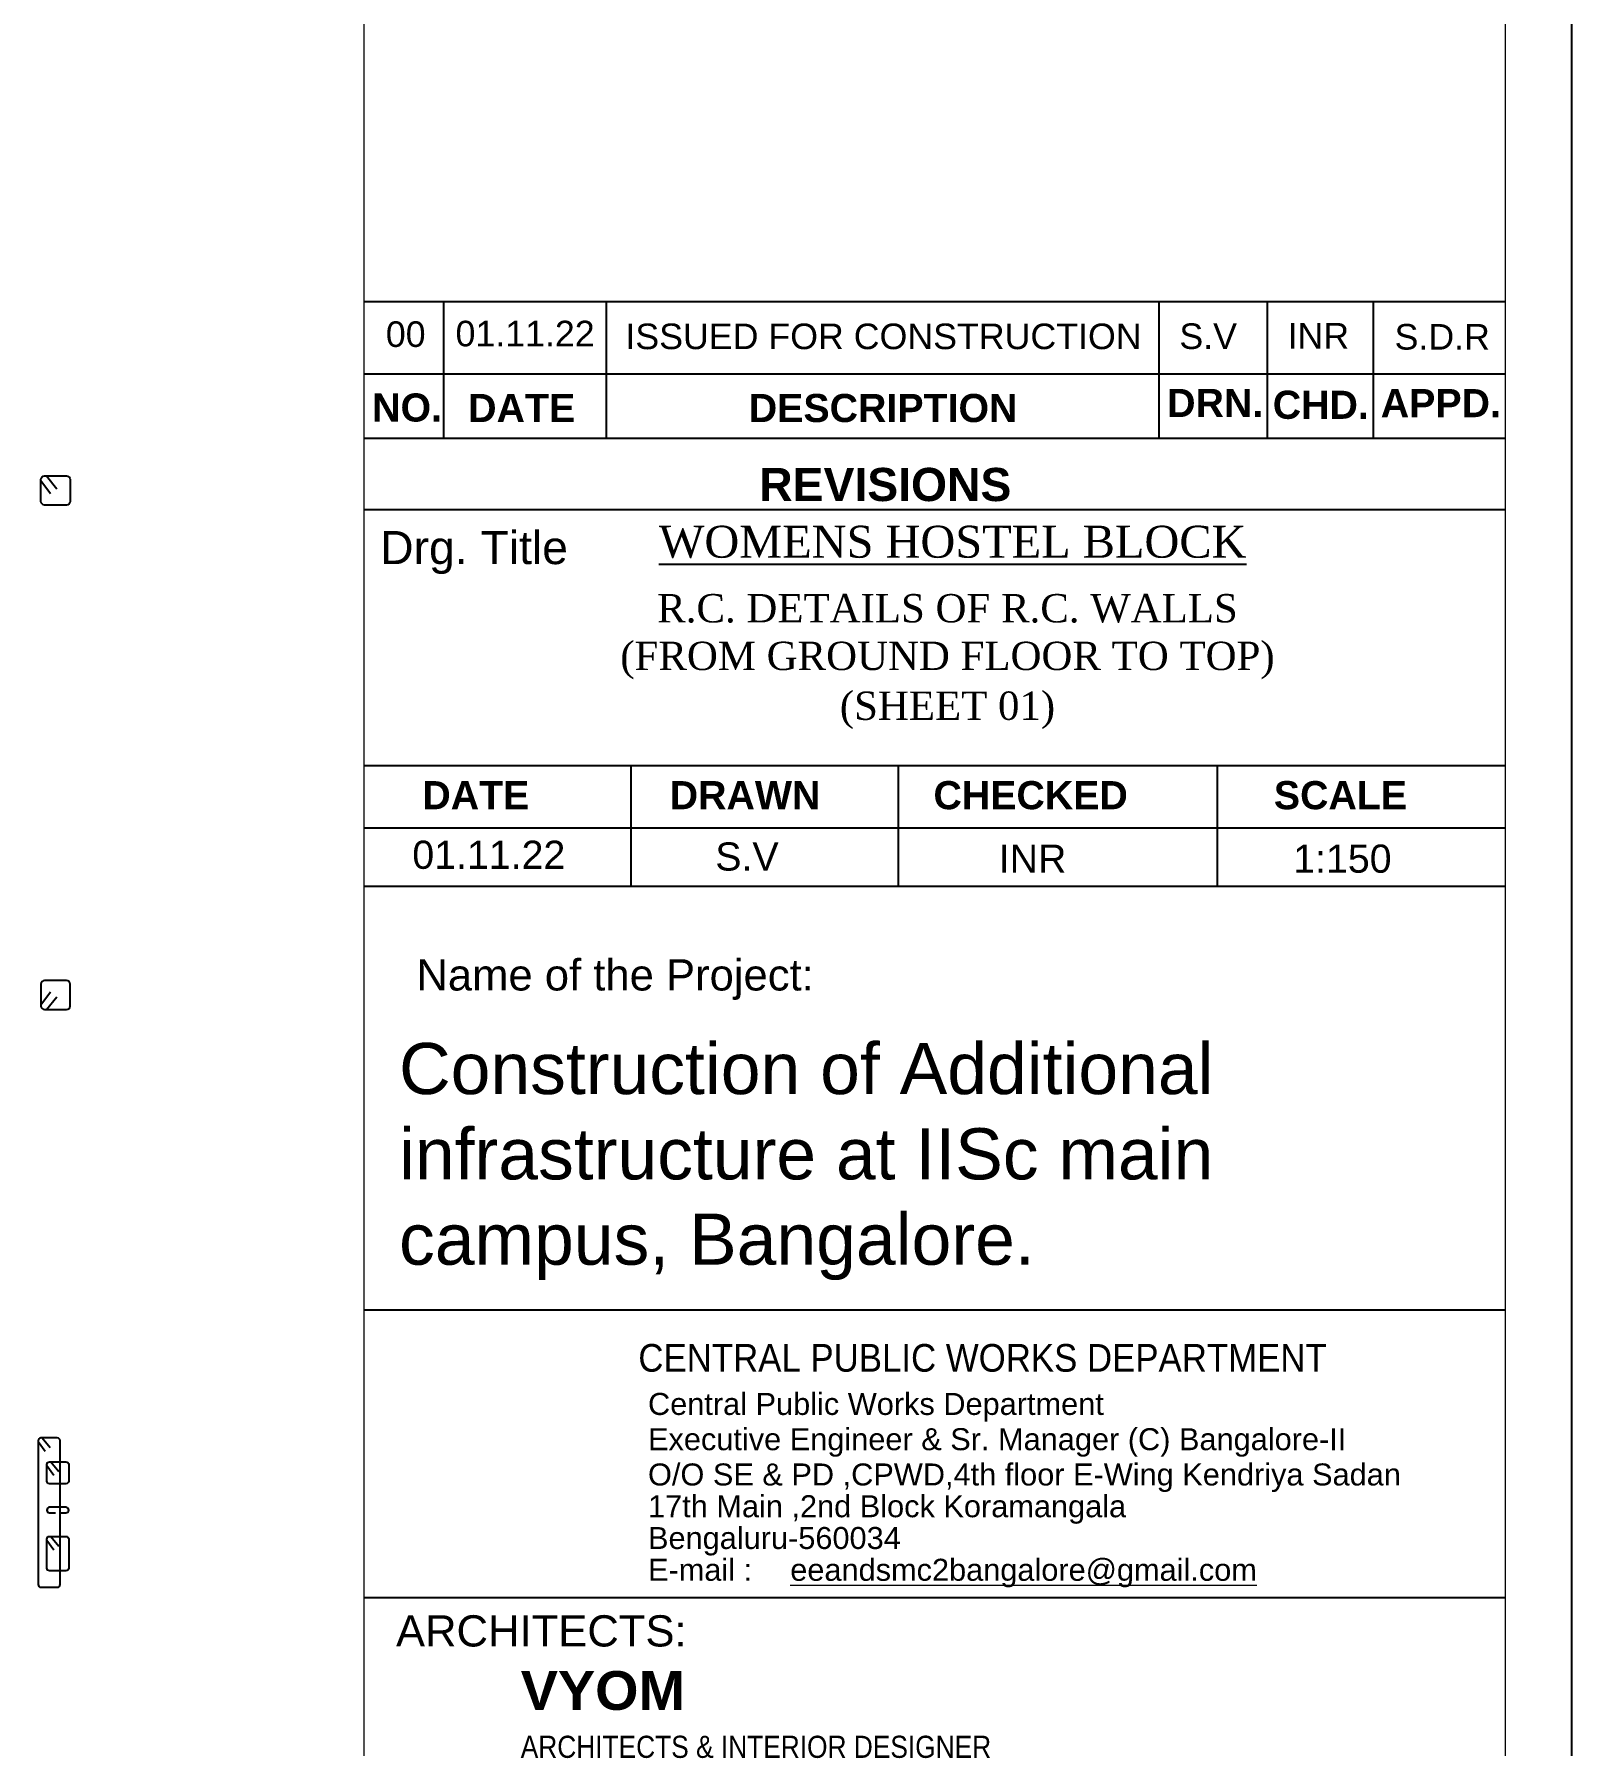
# Model space of a CAD drawing. Header units: inches. Extents: x 264820 to 395319, y -248151 to -162151.
# Drawn here: x 363639 to 386820, y -218013 to -192212 of the extents above; entities that cross this region are included whole.
import ezdxf
from ezdxf.enums import TextEntityAlignment as Align

# ---------------------------------------------------------------- set-up
doc = ezdxf.new("R2010")
doc.units = ezdxf.units.IN
doc.header["$MEASUREMENT"] = 0
for name, color, linetype in [('4', 4, 'Continuous'), ('LINKS', 3, 'Continuous'), ('STRRIUPS', 6, 'Continuous'), ('TITLE-2', 1, 'Continuous'), ('TITLE-3', 3, 'Continuous'), ('TITLE-4', 4, 'Continuous')]:
    doc.layers.add(name, color=color, linetype=linetype)
for name, color, linetype, lineweight in [('JKEC COLHAT', 2, 'Continuous', 20), ('text', 4, 'Continuous', 30), ('WIN', 32, 'Continuous', 20)]:
    doc.layers.add(name, color=color, linetype=linetype, lineweight=lineweight)
doc.styles.add('AB', font='arialbd.ttf')
doc.styles.add('Arial', font='arial.ttf', dxfattribs={"height": 400})
doc.styles.add('T200', font='sanss___.ttf', dxfattribs={"height": 250})
doc.styles.add('T400', font='romantic.ttf')
doc.styles.add('TITLE-T350', font='sanss___.ttf', dxfattribs={"width": 0.9, "height": 325})

# ---------------------------------------------------------------- blocks, each defined once
blk = doc.blocks.new('A$C5C0C2414')
at = {"layer": 'STRRIUPS', "ltscale": 0.2}
for p, q in [((0, 0), (158, -194)), ((-81, -72), (61, -268))]:
    blk.add_line(p, q, dxfattribs=at)
blk.add_lwpolyline([(304, -440), (-26, -440, -0.414214), (-81, -385), (-81, -55, -0.414214), (-26, 0), (304, 0, -0.414214), (359, -55), (359, -385, -0.414214)], format="xyb", close=True, dxfattribs=at)
blk = doc.blocks.new('A$C3477571B')
at = {"layer": 'LINKS', "elevation": -39}
blk.add_lwpolyline([(391, -1505), (503, -1505, 1), (503, -1394), (175, -1394, 1), (175, -1505), (294, -1505)], format="xyb", dxfattribs=at)
at = {"layer": 'STRRIUPS', "ltscale": 0.2}
for p, q in [((26, 0, 0), (184, -194, 0)), ((-55, -72, 0), (87, -268, 0)), ((119, -552, -59), (261, -748, -59)), ((200, -480, -59), (358, -674, -59)), ((119, -2051, -20), (261, -2247, -20)), ((200, -1979, -20), (358, -2173, -20))]:
    blk.add_line(p, q, dxfattribs=at)
blk.add_lwpolyline([(0, -3000), (330, -3000, 0.414214), (385, -2945), (385, -55, 0.414214), (330, 0), (0, 0, 0.414214), (-55, -55), (-55, -2945, 0.414214)], format="xyb", close=True, dxfattribs=at)
for points, elevation in [([(174, -480), (504, -480, -0.414214), (559, -535), (559, -865, -0.414214), (504, -920), (174, -920, -0.414214), (119, -865), (119, -535, -0.414214)], -59), ([(174, -1979), (504, -1979, -0.414214), (559, -2034), (559, -2616, -0.414214), (504, -2671), (174, -2671, -0.414214), (119, -2616), (119, -2034, -0.414214)], -20)]:
    blk.add_lwpolyline(points, format="xyb", close=True, dxfattribs=dict(at, elevation=elevation))

msp = doc.modelspace()

# ---------------------------------------------------------------- linework, layer by layer
at = {"layer": 'Defpoints', "ltscale": 0.2}
msp.add_lwpolyline([(264820.1, -248150.6), (386820.1, -248150.6), (386820.1, -162150.6), (264820.1, -162150.6)], close=True, dxfattribs=at)
at = {"layer": 'JKEC COLHAT', "ltscale": 0.2}
for q in [(368611, -164511.3), (368611, -196242.5)]:
    msp.add_line((368611, -247150.6), q, dxfattribs=at)
msp.add_lwpolyline([(265820.1, -247150.6), (385820.1, -247150.6), (385820.1, -163150.6), (265820.1, -163150.6)], close=True, dxfattribs=at)
at = {"layer": 'TITLE-2', "color": 5}
for p, q in [((368611, -196242.5), (385820.1, -196242.5)), ((369811, -196242.5), (369811, -198301.9)), ((372262.7, -196242.5), (372262.7, -198301.9)), ((368611, -197332.7), (385820.1, -197332.7)), ((372639.9, -205052.5), (372639.9, -203234.5)), ((376668.8, -205052.5), (376668.8, -203234.5)), ((381477.1, -205052.5), (381477.1, -203234.5)), ((368611, -204173.3), (385820.1, -204173.3))]:
    msp.add_line(p, q, dxfattribs=at)
at = {"layer": 'TITLE-2', "color": 5, "ltscale": 300}
for p, q in [((380597.8, -198301.9), (380597.8, -196242.5)), ((382232.7, -198301.9), (382232.7, -196242.5)), ((383831.1, -198301.9), (383831.1, -196242.5))]:
    msp.add_line(p, q, dxfattribs=at)
at = {"layer": 'TITLE-3', "color": 5}
for p, q in [((368611, -198301.9), (385820.1, -198301.9)), ((368611, -203234.5), (385820.1, -203234.5)), ((368611, -205052.5), (385820.1, -205052.5))]:
    msp.add_line(p, q, dxfattribs=at)
at = {"layer": 'TITLE-3'}
for p, q in [((368611, -199375.4), (385820.1, -199375.4)), ((368611, -211440), (385820.1, -211440)), ((368611, -215779.3), (385820.1, -215779.3))]:
    msp.add_line(p, q, dxfattribs=at)

# ---------------------------------------------------------------- block references
at = {"layer": 'STRRIUPS'}
msp.add_blockref('A$C5C0C2414', (363821.5, -198869.1, 0), dxfattribs=at)
at = {"layer": 'STRRIUPS', "xscale": -1, "rotation": 180}
msp.add_blockref('A$C5C0C2414', (363821.5, -206915.8, 59), dxfattribs=at)
at = {"layer": 'STRRIUPS', "color": 1, "xscale": 0.75, "yscale": 0.75, "zscale": 0.75}
msp.add_blockref('A$C3477571B', (363739.4, -213373.2, 0), dxfattribs=at)

# ---------------------------------------------------------------- texts
at = {"layer": '4', "insert": (369139.2, -207418.2), "char_height": 771.429, "width": 13466.345, "attachment_point": 1, "style": 'T200'}
msp.add_mtext('Construction of Additional infrastructure at IISc main campus, Bangalore.', dxfattribs=at)
at = {"layer": 'text', "color": 4, "char_height": 417.375, "attachment_point": 1, "style": 'TITLE-T350'}
for s, insert, width in [('CENTRAL PUBLIC WORKS DEPARTMENT', (372747, -211956.9), 11221.613), ('\\pxqd;{\\fArial Black|b0|i0|c0|p34;\\H1.4x;VYOM\\P\\fArial|b0|i0|c0|p34;\\H0.57143x;\\W0.85;ARCHITECTS & INTERIOR DESIGNER}', (370973.9, -216887.7), 10464.515)]:
    msp.add_mtext(s, dxfattribs=dict(at, insert=insert, width=width))
at = {"layer": 'TITLE-2', "ltscale": 300, "style": 'Arial'}
for s, height, p in [('00', 385.71, (369239.6, -196733.4)), ('01.11.22', 385.71, (371039.5, -196724.3)), ('ISSUED FOR CONSTRUCTION', 385.714, (376443.3, -196766.7)), ('S.V', 385.71, (381338.2, -196764.1)), ('INR', 385.71, (382999, -196758)), ('S.D.R', 385.71, (384867, -196773.3)), ('01.11.22', 424.29, (370492.6, -204581.4)), ('S.V', 424.29, (374384.7, -204607.4)), ('INR', 424.29, (378690.4, -204640)), ('1:150', 424.29, (383361.8, -204640))]:
    msp.add_text(s, height=height, dxfattribs=at).set_placement(p, align=Align.MIDDLE)
at = {"layer": 'TITLE-2', "color": 9, "ltscale": 300, "style": 'AB'}
for s, height, p in [('NO.', 424.29, (369260.4, -197839.1)), ('DESCRIPTION', 424.286, (376437.5, -197846.8)), ('DRN.', 424.29, (381444.1, -197770.6)), ('CHD.', 424.29, (383036, -197798)), ('APPD.', 424.29, (384845.8, -197773.3)), ('DATE', 424.29, (370988.2, -197846.8)), ('DATE', 424.29, (370297.1, -203683.1)), ('DRAWN', 424.29, (374355.7, -203683.1)), ('CHECKED', 424.29, (378661.3, -203683.1)), ('SCALE', 424.29, (383332.8, -203683.1))]:
    msp.add_text(s, height=height, dxfattribs=at).set_placement(p, align=Align.MIDDLE)
at = {"layer": 'TITLE-2', "color": 9, "style": 'AB'}
msp.add_text('REVISIONS', height=499.71, dxfattribs=at).set_placement((376469.9, -198999.9), align=Align.MIDDLE_CENTER)
at = {"layer": 'TITLE-3', "style": 'Arial'}
for s, height, p in [('Drg. Title', 499.71, (368854.4, -200200.1)), ('Name of the Project:', 470.522, (369401, -206627.7))]:
    msp.add_text(s, height=height, dxfattribs=at).set_placement(p)
at = {"layer": 'TITLE-3', "insert": (369092.9, -216046), "char_height": 470.522, "width": 5252.914, "attachment_point": 1, "style": 'Arial'}
msp.add_mtext('ARCHITECTS:', dxfattribs=at)
at = {"layer": 'TITLE-4', "color": 6, "style": 'T400'}
msp.add_text('%%UWOMENS HOSTEL BLOCK', height=482.143, dxfattribs=at).set_placement((377485.3, -199862.3), align=Align.MIDDLE_CENTER)
at = {"layer": 'TITLE-4', "style": 'T400'}
for s, p in [('R.C. DETAILS OF R.C. WALLS', (377407.5, -200865)), ('(FROM GROUND FLOOR TO TOP)', (377407.5, -201583.2)), ('(SHEET 01)', (377407.5, -202334.7))]:
    msp.add_text(s, height=427.5, dxfattribs=at).set_placement(p, align=Align.MIDDLE_CENTER)
at = {"layer": 'WIN', "color": 7, "style": 'T200'}
for s, height, p in [('Central Public Works Department', 331.568, (372892.6, -213026)), ('Executive Engineer & Sr. Manager (C) Bangalore-II', 331.568, (372892.6, -213557.5)), ('O/O SE & PD ,CPWD,4th floor E-Wing Kendriya Sadan', 331.568, (372892.6, -214089.1)), ('17th Main ,2nd Block Koramangala', 331.568, (372892.6, -214568)), ('Bengaluru-560034 ', 331.568, (372892.6, -215046.9)), ('E-mail : ', 331.57, (372892.6, -215525.9)), ('%%Ueeandsmc2bangalore@gmail.com', 331.568, (375037.2, -215525.9))]:
    msp.add_text(s, height=height, dxfattribs=at).set_placement(p)

doc.saveas('drawing.dxf')
